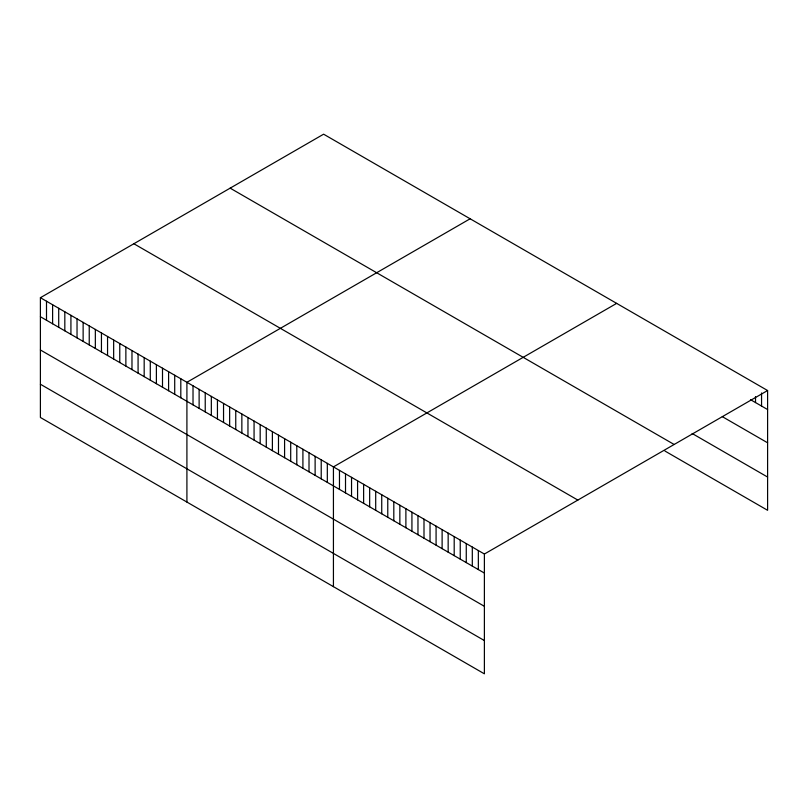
<?xml version="1.0" encoding="UTF-8"?>
<svg xmlns="http://www.w3.org/2000/svg" width="808" height="808" viewBox="0 0 808 808"><rect width="100%" height="100%" fill="white"/><g stroke="black" fill="none" stroke-linecap="round" stroke-linejoin="round"><path stroke-width="1.21" d="M40.4 297.708L484.386 554.035L484.386 673.811L40.4 417.473L40.4 297.708L323.614 134.189L767.6 390.527L767.6 510.292L664.954 451.036M470.135 218.776L186.911 382.295L186.911 502.071M616.645 303.374L333.431 466.883L333.431 586.659M484.386 554.035L767.6 390.527M750.491 399.667L767.6 409.545M722.312 416.645L767.6 442.794M692.123 433.472L767.6 477.053M230.159 188.153L674.135 444.481M133.865 243.743L577.841 500.081M40.4 316.726L484.386 573.064M40.4 349.975L484.386 606.303M40.4 384.234L484.386 640.562M761.56 392.981L761.56 406.06M755.52 396.627L755.52 402.576M478.346 550.551L478.346 569.569M472.306 547.067L472.306 566.085M466.267 543.582L466.267 562.6M460.237 540.087L460.237 559.116M454.197 536.603L454.197 555.631M448.157 533.118L448.157 552.147M442.117 529.634L442.117 548.662M436.078 526.149L436.078 545.168M430.038 522.665L430.038 541.683M423.998 519.17L423.998 538.199M417.968 515.686L417.968 534.714M411.929 512.201L411.929 531.23M405.889 508.717L405.889 527.745M399.849 505.232L399.849 524.251M393.809 501.748L393.809 520.766M387.769 498.253L387.769 517.282M381.74 494.769L381.74 513.797M375.7 491.284L375.7 510.313M369.66 487.8L369.66 506.828M363.62 484.315L363.62 503.334M357.58 480.831L357.58 499.849M351.541 477.346L351.541 496.365M345.511 473.852L345.511 492.88M339.471 470.367L339.471 489.396M327.321 463.358L327.321 482.386M321.22 459.833L321.22 478.861M315.12 456.308L315.12 475.336M309.01 452.783L309.01 471.811M302.909 449.258L302.909 468.286M296.799 445.733L296.799 464.762M290.698 442.208L290.698 461.237M284.588 438.683L284.588 457.712M278.487 435.159L278.487 454.187M272.387 431.634L272.387 450.662M266.276 428.109L266.276 447.137M260.176 424.584L260.176 443.612M254.066 421.059L254.066 440.087M247.965 417.544L247.965 436.562M241.855 414.019L241.855 433.038M235.754 410.494L235.754 429.513M229.644 406.969L229.644 425.988M223.543 403.445L223.543 422.463M217.443 399.92L217.443 418.938M211.332 396.395L211.332 415.413M205.232 392.87L205.232 411.888M199.121 389.345L199.121 408.363M193.021 385.82L193.021 404.838M180.81 378.77L180.81 397.788M174.71 375.245L174.71 394.264M168.599 371.72L168.599 390.749M162.499 368.196L162.499 387.224M156.388 364.671L156.388 383.699M150.288 361.146L150.288 380.174M144.178 357.621L144.178 376.649M138.077 354.096L138.077 373.124M131.977 350.571L131.977 369.599M125.866 347.046L125.866 366.075M119.766 343.521L119.766 362.55M113.655 339.996L113.655 359.025M107.555 336.471L107.555 355.5M101.444 332.946L101.444 351.975M95.344 329.422L95.344 348.45M89.233 325.897L89.233 344.925M83.133 322.372L83.133 341.4M77.033 318.847L77.033 337.875M70.922 315.322L70.922 334.35M64.822 311.797L64.822 330.826M58.711 308.282L58.711 327.301M52.611 304.757L52.611 323.776M46.5 301.233L46.5 320.251"/></g></svg>
